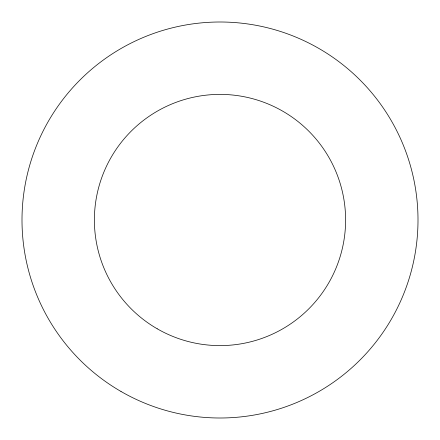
<?xml version="1.0" encoding="UTF-8"?>
<svg xmlns="http://www.w3.org/2000/svg" width="440" height="440" viewBox="0 0 440 440"><rect width="100%" height="100%" fill="white"/><g stroke="black" fill="none" stroke-linecap="round" stroke-linejoin="round"><path stroke-width="0.66" d="M157.196 328.779A125.604 125.604 0 0 0 345.604 220A125.604 125.604 0 0 0 157.196 111.221A125.604 125.604 0 0 0 157.196 328.779M121 391.474A198 198 0 0 0 418 220A198 198 0 0 0 121 48.527A198 198 0 0 0 121 391.474"/></g></svg>
